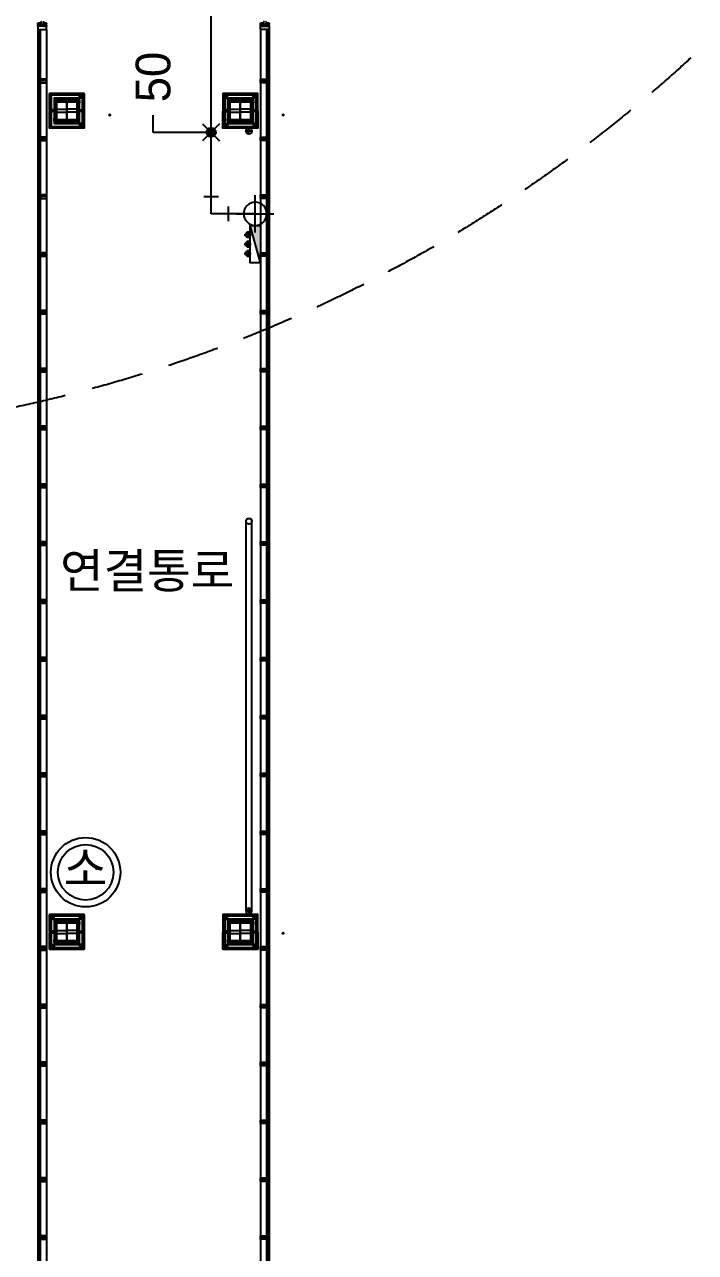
# Model space of a CAD drawing. Header units: millimetres. Extents: x 0 to 168200, y 0 to 118800.
# Drawn here: x 104794 to 116395, y 21233 to 42465 of the extents above; entities that cross this region are included whole.
import ezdxf
from ezdxf.enums import TextEntityAlignment as Align

# ---------------------------------------------------------------- set-up
doc = ezdxf.new("R2010")
doc.units = ezdxf.units.MM
doc.header["$LTSCALE"] = 200
for name, pattern in [('CEN-GAUN', [32.2, 30, -1, 0.2, -1]), ('CENTER', [50.8, 31.75, -6.35, 6.35, -6.35]), ('HID', [2.3, 1.5, -0.8])]:
    doc.linetypes.add(name, pattern=pattern)
for name, color, linetype in [('A-SCREW', 8, 'Continuous'), ('AX', 2, 'Continuous'), ('BACK', 8, 'Continuous'), ('CEN', 1, 'CEN-GAUN'), ('DIM', 7, 'Continuous'), ('H', 2, 'Continuous'), ('PIPE', 3, 'Continuous'), ('TEXT', 2, 'Continuous')]:
    doc.layers.add(name, color=color, linetype=linetype)
doc.styles.add('ghs', font='')
doc.styles.add('돋움', font='')
doc.styles.add('스타일1', font='')
doc.styles.get('ghs').set_extended_font_data('Dotum')
doc.styles.get('돋움').set_extended_font_data('Dotum')
doc.styles.get('스타일1').set_extended_font_data('Malgun Gothic')

# ---------------------------------------------------------------- blocks, each defined once
blk = doc.blocks.new('HH')
at = {"layer": 'H'}
blk.add_hatch(color=1, dxfattribs=at).paths.add_polyline_path([(-650, 0), (-650, -180), (0, -180)])
at = {"layer": 'H', "color": 1}
for p, q in [((0, -180), (-650, 0)), ((-549, 41), (-426, 41)), ((-487, 102), (-487, -21)), ((-386, 41), (-263, 41)), ((-325, 102), (-325, -21)), ((-224, 41), (-101, 41)), ((-162, 102), (-162, -21))]:
    blk.add_line(p, q, dxfattribs=at)
at = {"layer": 'H'}
blk.add_lwpolyline([(-650, 0), (-650, -180), (0, -180), (0, 0)], close=True, dxfattribs=at)
at = {"layer": 'H', "color": 1}
for centre in [(-487, 41), (-325, 41), (-162, 41)]:
    blk.add_circle(centre, 40.6, dxfattribs=at)
blk = doc.blocks.new('f-004')
at = {"layer": 'PIPE', "color": 1, "linetype": 'CENTER'}
for p, q in [((0, 1.61), (0, -1.61)), ((-1.61, 0), (1.61, 0))]:
    blk.add_line(p, q, dxfattribs=at)
at = {"layer": 'PIPE', "color": 2}
blk.add_circle((0, 0), 1, dxfattribs=at)
blk = doc.blocks.new('a-019')
at = {"layer": 'TEXT'}
h = blk.add_hatch(color=1, dxfattribs=at)
edge = h.paths.add_edge_path()
edge.add_arc((0, 0), 0.4, 0, 360)
at = {"layer": 'TEXT', "color": 1}
for p, q in [((-0.74, 0.74), (0.74, -0.74)), ((0.74, 0.74), (-0.74, -0.74))]:
    blk.add_line(p, q, dxfattribs=at)
blk.add_circle((0, 0), 0.4, dxfattribs=at)
blk = doc.blocks.new('A-4-16')
at = {"layer": 'A-SCREW'}
for p, q in [((-2, -1), (-2, 0)), ((0, 5), (0, -18)), ((1, 0), (1, -1)), ((0, 0), (-2, -1)), ((0, 0), (-2, -1)), ((-2, -1), (-2, -1)), ((-2, -1), (-2, -1)), ((0, -1), (-2, -1)), ((2, -1), (-2, -2)), ((2, -1), (-2, -2)), ((0, -1), (-2, -1)), ((1, -1), (-2, -2)), ((-2, -1), (-2, -2)), ((-2, -2), (-2, -2)), ((-2, -2), (-2, -2)), ((1, -2), (-2, -2)), ((1, -2), (-2, -3)), ((-2, -2), (-2, -3)), ((-2, -3), (-2, -4)), ((-2, -3), (-2, -3)), ((-2, -3), (-2, -3)), ((2, -3), (-2, -3)), ((2, -3), (-2, -3)), ((1, -3), (-2, -3)), ((-2, -4), (-2, -4)), ((2, -4), (-2, -5)), ((2, -4), (-2, -4)), ((1, -4), (-2, -4)), ((1, -4), (-2, -5)), ((-2, -5), (-2, -5)), ((-2, -5), (-2, -5)), ((2, -5), (-2, -6)), ((2, -5), (-2, -6)), ((-2, -6), (-2, -5)), ((-2, -6), (-2, -6)), ((2, -6), (-2, -7)), ((2, -6), (-2, -7)), ((-2, -7), (-2, -7)), ((-2, -7), (-2, -7)), ((2, -7), (-2, -8)), ((2, -8), (-2, -8)), ((-2, -8), (-2, -8)), ((-2, -8), (-2, -8)), ((-2, -9), (-2, -10)), ((-2, -9), (-2, -9)), ((2, -9), (-2, -9)), ((2, -9), (-2, -9)), ((2, -10), (-2, -11)), ((2, -10), (-2, -11)), ((-2, -11), (-2, -10)), ((-2, -11), (-2, -12)), ((-2, -11), (-2, -11)), ((-2, -12), (0, -15)), ((1, -5), (-2, -6)), ((1, -5), (-2, -5)), ((-2, -6), (-2, -7)), ((1, -6), (-2, -7)), ((-2, -7), (-2, -8)), ((1, -7), (-2, -7)), ((1, -7), (-2, -8)), ((1, -8), (-2, -8)), ((-2, -8), (-2, -9)), ((1, -9), (-2, -9)), ((1, -9), (-2, -10)), ((-2, -10), (-2, -10)), ((1, -10), (-2, -11)), ((1, -10), (-2, -10)), ((2, -11), (-1, -12)), ((2, -11), (-2, -12)), ((1, -11), (-2, -12)), ((-2, -12), (0, -12)), ((1, -11), (0, -12)), ((1, -12), (0, -15)), ((1, -11), (1, -12)), ((2, -1), (1, -1)), ((2, -1), (1, -2)), ((2, -3), (1, -2)), ((1, -2), (1, -2)), ((2, -3), (1, -3)), ((1, -3), (1, -4)), ((2, -4), (1, -4)), ((2, -4), (1, -4)), ((1, -4), (1, -5)), ((2, -5), (1, -5)), ((2, -5), (1, -5)), ((1, -5), (1, -6)), ((2, -6), (1, -6)), ((2, -6), (1, -7)), ((1, -7), (1, -7)), ((2, -7), (1, -7)), ((2, -8), (1, -8)), ((1, -8), (1, -9)), ((2, -9), (1, -9)), ((2, -9), (1, -9)), ((1, -9), (1, -10)), ((1, -10), (1, -11)), ((2, -10), (1, -10)), ((2, -10), (1, -10)), ((2, -11), (1, -11)), ((2, -11), (1, -11))]:
    blk.add_line(p, q, dxfattribs=at)
for points in [[(-3, 2, 0.336479), (-4, 1), (-4, 0), (4, 0), (4, 1)], [(3, 2, 0.138717), (-3, 2)]]:
    blk.add_lwpolyline(points, format="xyb", dxfattribs=at)
blk.add_lwpolyline([(-3, 2), (-2, 2), (-2, 2), (-2, 2), (-2, 2), (-1, 2), (-1, 2), (-1, 2), (-1, 2), (-1, 2), (-1, 2), (0, 2), (0, 2), (-1, 1), (-1, 1), (-1, 1), (0, 1), (0, 1), (0, 1), (0, 1), (0, 1), (0, 1), (0, 1), (0, 1), (0, 1), (1, 1), (1, 1), (1, 1), (0, 2), (0, 2), (1, 2), (1, 2), (1, 2), (1, 2), (1, 2), (1, 2), (2, 2), (2, 2), (2, 2), (2, 2), (3, 2)], dxfattribs=at)
for centre, radius, start, end in [((2, 1), 1.3, 0.0233, 74.4114), ((-2, -1), 0.0925, 139.8661, 209.9246), ((-2, -2), 0.0925, 139.8661, 209.9246), ((-2, -3), 0.0925, 139.8661, 209.9246), ((-2, -4), 0.0925, 139.8661, 209.9246), ((-2, -6), 0.0925, 139.8661, 209.9246), ((-2, -7), 0.0925, 139.8661, 209.9246), ((-2, -8), 0.0925, 139.8661, 209.9246), ((-2, -9), 0.0925, 139.8661, 209.9246), ((-2, -11), 0.0925, 139.8661, 209.9246), ((0, 0), 0.0602, 310.7271, 69.3149), ((0, -15), 0.46, 215.1627, 324.8373), ((2, -1), 0.0925, 319.8661, 29.9246), ((2, -3), 0.0925, 319.8661, 29.9246), ((2, -4), 0.0925, 319.8661, 29.9246), ((2, -5), 0.0925, 319.8661, 29.9246), ((2, -6), 0.0925, 319.8661, 29.9246), ((2, -8), 0.0925, 319.8661, 29.9246), ((2, -9), 0.0925, 319.8661, 29.9246), ((2, -10), 0.0925, 319.8661, 29.9246), ((2, -11), 0.0925, 319.8661, 29.9246)]:
    blk.add_arc(centre, radius, start, end, dxfattribs=at)
blk = doc.blocks.new('SCREW-B')
at = {"layer": 'DIM', "color": 8}
for p, q in [((5, 4), (-5, 4)), ((-3, 1), (-5, 3)), ((0, 3), (-5, 3)), ((-2, -41), (-2, 0)), ((-2, 0), (2, 0)), ((0, -47), (0, 5)), ((0, 1), (0, 4)), ((0, 1), (0, 4)), ((5, 3), (0, 3)), ((0, 1), (0, 1)), ((3, 1), (5, 3)), ((-3, -4), (3, -2)), ((-3, -4), (-2, -4)), ((-3, -7), (3, -5)), ((-3, -7), (-2, -7)), ((-3, -10), (3, -8)), ((-3, -10), (-2, -10)), ((-3, -13), (3, -11)), ((-3, -13), (-2, -13)), ((-3, -16), (3, -14)), ((-3, -16), (-2, -16)), ((-3, -19), (3, -17)), ((-3, -19), (-2, -19)), ((-3, -22), (3, -20)), ((-3, -22), (-2, -22)), ((-3, -25), (3, -23)), ((-3, -25), (-2, -25)), ((-3, -28), (3, -26)), ((-3, -28), (-2, -28)), ((-3, -31), (3, -29)), ((-3, -31), (-2, -31)), ((-3, -34), (3, -32)), ((-3, -34), (-2, -34)), ((-3, -37), (3, -35)), ((-3, -37), (-2, -37)), ((-3, -40), (3, -38)), ((-3, -40), (-2, -40)), ((0, -46), (-2, -41)), ((0, -46), (0, -41)), ((0, -46), (2, -41)), ((2, -41), (1, -41)), ((2, -41), (2, 0)), ((3, -2), (2, -2)), ((3, -5), (2, -5)), ((3, -8), (2, -8)), ((3, -11), (2, -11)), ((3, -14), (2, -14)), ((3, -17), (2, -17)), ((3, -20), (2, -20)), ((3, -23), (2, -23)), ((3, -26), (2, -26)), ((3, -29), (2, -29)), ((3, -32), (2, -32)), ((3, -35), (2, -35)), ((3, -38), (2, -38))]:
    blk.add_line(p, q, dxfattribs=at)
for centre, radius, start, end in [((-5, 3), 0.373, 90, 270), ((-3, 0), 1, 0, 52.1992), ((3, 0), 1, 127.8008, 180), ((5, 3), 0.373, 270, 90), ((-5, -46), 5.25, 353.3209, 56.7319), ((0, -41), 0.402, 61.2297, 177.5689)]:
    blk.add_arc(centre, radius, start, end, dxfattribs=at)
blk = doc.blocks.new('A$C62aa0c7a')
at = {"layer": 'BACK'}
for points in [[(36, 145, 1.410664), (35, 144, -0.331679), (35, 144), (29, 126, -0.724863), (21, 126), (15, 144, -0.331679), (15, 144, 1.410664), (14, 145, -0.331679), (14, 145), (10, 145, 0.414214), (10, 145), (10, 143), (10, 143, -0.660282), (10, 142), (8, 139, -0.427111), (6, 139), (4, 142, -0.660282), (4, 143), (5, 143), (5, 145, 0.414214), (4, 145), (1, 145, -0.414214), (0, 145), (0, 148, -0.414214), (1, 148), (19, 148, -0.414214), (19, 148), (19, 145, -0.414214), (19, 145), (18, 145), (24, 127, 0.724863), (26, 127), (32, 145), (32, 145, -0.414214), (31, 145), (31, 148, -0.414214), (32, 148), (50, 148, -0.414214), (50, 148), (50, 145, -0.414214), (50, 145), (46, 145, 0.414214), (45, 145), (45, 143), (46, 143, -0.660282), (46, 142), (44, 139, -0.427111), (42, 139), (40, 142, -0.660282), (40, 143), (40, 143), (40, 145, 0.414214), (40, 145), (36, 145, -0.331679)], [(6, 136), (3, 139, 0.668179), (2, 139), (2, 128, 0.198912), (2, 127), (8, 121), (8, 121), (9, 121), (13, 117, -0.414214), (13, 115), (4, 106), (5, 106, -0.244698), (5, 105), (5, 104, -0.153915), (5, 104), (4, 104, -0.414214), (4, 104), (3, 104, 0.414214), (3, 104), (2, 104, 0.198912), (2, 103), (2, 97, 0.414214), (2, 96), (8, 96, 0.198912), (9, 97), (10, 97, 0.414214), (10, 98), (9, 99, -0.414214), (9, 99), (9, 99, -0.153915), (9, 100), (10, 100, -0.244698), (11, 100), (12, 99, -0.414214), (12, 97), (9, 95, -0.198912), (9, 95), (1, 95, -0.414214), (0, 96), (0, 104, -0.198912), (0, 104), (11, 115, 0.414214), (11, 116), (3, 124, 0.668179), (2, 124), (2, 119), (0, 119), (0, 127), (1, 127), (1, 143), (0, 143), (0, 145), (3, 145, -0.244698), (4, 145), (5, 143, -0.153915), (5, 143), (5, 143, -0.414214), (5, 143), (3, 143, 0.414214), (3, 142), (3, 142, 0.198912), (3, 141), (7, 137, 0.414214), (8, 137), (11, 141, 0.198912), (12, 142), (12, 142, 0.414214), (11, 143), (10, 143, -0.414214), (10, 143), (10, 143, -0.153915), (10, 143), (11, 145, -0.244698), (11, 145), (13, 145, -0.414214), (14, 144), (14, 142, -0.198912), (13, 141), (9, 136, -0.414214)], [(6, 136), (3, 139, 0.668179), (2, 139), (2, 128, 0.198912), (2, 127), (8, 121), (8, 121), (9, 121), (13, 117, -0.414214), (13, 115), (4, 106), (5, 106, -0.244698), (5, 105), (5, 104, -0.153915), (5, 104), (4, 104, -0.414214), (4, 104), (3, 104, 0.414214), (3, 104), (2, 104, 0.198912), (2, 103), (2, 97, 0.414214), (2, 96), (8, 96, 0.198912), (9, 97), (10, 97, 0.414214), (10, 98), (9, 99, -0.414214), (9, 99), (9, 99, -0.153915), (9, 100), (10, 100, -0.244698), (11, 100), (12, 99, -0.414214), (12, 97), (9, 95, -0.198912), (9, 95), (1, 95, -0.414214), (0, 96), (0, 104, -0.198912), (0, 104), (11, 115, 0.414214), (11, 116), (3, 124, 0.668179), (2, 124), (2, 119), (0, 119), (0, 127), (1, 127), (1, 143), (0, 143), (0, 145), (3, 145, -0.244698), (4, 145), (5, 143, -0.153915), (5, 143), (5, 143, -0.414214), (5, 143), (3, 143, 0.414214), (3, 142), (3, 142, 0.198912), (3, 141), (7, 137, 0.414214), (8, 137), (11, 141, 0.198912), (12, 142), (12, 142, 0.414214), (11, 143), (10, 143, -0.414214), (10, 143), (10, 143, -0.153915), (10, 143), (11, 145, -0.244698), (11, 145), (13, 145, -0.414214), (14, 144), (14, 142, -0.198912), (13, 141), (9, 136, -0.414214)], [(6, 10), (3, 8, -0.668179), (2, 8), (2, 19, -0.198912), (2, 19), (8, 25), (8, 26), (9, 26), (13, 30, 0.414214), (13, 32), (4, 40), (5, 41, 0.244698), (5, 41), (5, 43, 0.153915), (5, 43), (4, 43, 0.414214), (4, 43), (3, 42, -0.414214), (3, 42), (2, 43, -0.198912), (2, 44), (2, 50, -0.414214), (2, 50), (8, 50, -0.198912), (9, 50), (10, 49, -0.414214), (10, 49), (9, 48, 0.414214), (9, 47), (9, 47, 0.153915), (9, 47), (10, 47, 0.244698), (11, 47), (12, 48, 0.414214), (12, 49), (9, 52, 0.198912), (9, 52), (1, 52, 0.414214), (0, 51), (0, 43, 0.198912), (0, 42), (11, 31, -0.414214), (11, 30), (3, 22, -0.668179), (2, 23), (2, 27), (0, 27), (0, 19), (1, 19), (1, 4), (0, 4), (0, 2), (3, 2, 0.244698), (4, 2), (5, 3, 0.153915), (5, 3), (5, 4, 0.414214), (5, 4), (3, 4, -0.414214), (3, 4), (3, 5, -0.198912), (3, 5), (7, 9, -0.414214), (8, 9), (11, 5, -0.198912), (12, 5), (12, 4, -0.414214), (11, 4), (10, 4, 0.414214), (10, 4), (10, 3, 0.153915), (10, 3), (11, 2, 0.244698), (11, 2), (13, 2, 0.414214), (14, 3), (14, 5, 0.198912), (13, 6), (9, 10, 0.414214)], [(6, 10), (3, 8, -0.668179), (2, 8), (2, 19, -0.198912), (2, 19), (8, 25), (8, 26), (9, 26), (13, 30, 0.414214), (13, 32), (4, 40), (5, 41, 0.244698), (5, 41), (5, 43, 0.153915), (5, 43), (4, 43, 0.414214), (4, 43), (3, 42, -0.414214), (3, 42), (2, 43, -0.198912), (2, 44), (2, 50, -0.414214), (2, 50), (8, 50, -0.198912), (9, 50), (10, 49, -0.414214), (10, 49), (9, 48, 0.414214), (9, 47), (9, 47, 0.153915), (9, 47), (10, 47, 0.244698), (11, 47), (12, 48, 0.414214), (12, 49), (9, 52, 0.198912), (9, 52), (1, 52, 0.414214), (0, 51), (0, 43, 0.198912), (0, 42), (11, 31, -0.414214), (11, 30), (3, 22, -0.668179), (2, 23), (2, 27), (0, 27), (0, 19), (1, 19), (1, 4), (0, 4), (0, 2), (3, 2, 0.244698), (4, 2), (5, 3, 0.153915), (5, 3), (5, 4, 0.414214), (5, 4), (3, 4, -0.414214), (3, 4), (3, 5, -0.198912), (3, 5), (7, 9, -0.414214), (8, 9), (11, 5, -0.198912), (12, 5), (12, 4, -0.414214), (11, 4), (10, 4, 0.414214), (10, 4), (10, 3, 0.153915), (10, 3), (11, 2, 0.244698), (11, 2), (13, 2, 0.414214), (14, 3), (14, 5, 0.198912), (13, 6), (9, 10, 0.414214)], [(36, 2, -1.410664), (35, 2, 0.331679), (35, 2), (29, 20, 0.724863), (21, 20), (15, 2, 0.331679), (15, 2, -1.410664), (14, 2, 0.331679), (14, 2), (10, 2, -0.414214), (10, 2), (10, 4), (10, 4, 0.660282), (10, 5), (8, 8, 0.427111), (6, 8), (4, 5, 0.660282), (4, 4), (5, 4), (5, 2, -0.414214), (4, 2), (1, 2, 0.414214), (0, 1), (0, -1, 0.414214), (1, -2), (19, -2, 0.414214), (19, -1), (19, 1, 0.414214), (19, 2), (18, 2), (24, 19, -0.724863), (26, 19), (32, 2), (32, 2, 0.414214), (31, 1), (31, -1, 0.414214), (32, -2), (50, -2, 0.414214), (50, -1), (50, 1, 0.414214), (50, 2), (46, 2, -0.414214), (45, 2), (45, 4), (46, 4, 0.660282), (46, 5), (44, 8, 0.427111), (42, 8), (40, 5, 0.660282), (40, 4), (40, 4), (40, 2, -0.414214), (40, 2), (36, 2, 0.331679)], [(10, 101), (8, 99), (9, 99, -0.621034), (9, 98), (4, 98, -0.494593), (3, 99), (3, 104, -0.621034), (4, 104), (4, 104), (6, 105, 0.414214), (6, 105), (5, 106, -0.414214), (5, 107), (5, 107, -0.414214), (5, 107), (14, 98, -0.414214), (14, 95), (12, 93, 0.424261), (12, 83, 0.394342), (38, 83, 0.424202), (38, 93), (36, 95, -0.414214), (36, 98), (45, 107, -0.414214), (45, 107), (46, 107, -0.414214), (46, 106), (45, 105, 0.414214), (45, 105), (46, 104), (46, 104, -0.621034), (47, 104), (47, 99, -0.494593), (46, 98), (41, 98, -0.621034), (41, 99), (42, 99), (40, 101, 0.414214), (40, 101), (37, 97, 0.414214), (37, 96), (39, 94, -0.422727), (38, 82, -0.394343), (12, 82, -0.424261), (12, 94), (14, 96, 0.414214), (14, 97), (10, 101, 0.414214)], [(8, 141), (8, 140, -0.592225), (7, 140), (6, 141), (6, 145, -0.414214), (7, 145), (8, 145, -0.414214), (8, 145)], [(8, 5), (8, 6, 0.592225), (7, 6), (6, 5), (6, 2, 0.414214), (7, 2), (8, 2, 0.414214), (8, 2)], [(44, 136), (47, 139, -0.668179), (48, 139), (48, 128, -0.198912), (48, 127), (42, 121), (42, 121), (41, 121), (37, 117, 0.414214), (37, 115), (46, 106), (45, 106, 0.244698), (45, 105), (45, 104, 0.153915), (45, 104), (46, 104, 0.414214), (46, 104), (47, 104, -0.414214), (47, 104), (48, 104, -0.198912), (49, 103), (49, 97, -0.414214), (48, 96), (42, 96, -0.198912), (41, 97), (40, 97, -0.414214), (40, 98), (41, 99, 0.414214), (41, 99), (41, 99, 0.153915), (41, 100), (40, 100, 0.244698), (39, 100), (38, 99, 0.414214), (38, 97), (41, 95, 0.198912), (41, 95), (49, 95, 0.414214), (50, 96), (50, 104, 0.198912), (50, 104), (39, 115, -0.414214), (39, 116), (47, 124, -0.668179), (49, 124), (49, 119), (50, 119), (50, 127), (49, 127), (49, 143), (50, 143), (50, 145), (47, 145, 0.244698), (46, 145), (45, 143, 0.153915), (45, 143), (45, 143, 0.414214), (46, 143), (47, 143, -0.414214), (47, 142), (47, 142, -0.198912), (47, 141), (43, 137, -0.414214), (42, 137), (39, 141, -0.198912), (38, 142), (38, 142, -0.414214), (39, 143), (40, 143, 0.414214), (40, 143), (40, 143, 0.153915), (40, 143), (39, 145, 0.244698), (39, 145), (37, 145, 0.414214), (36, 144), (36, 142, 0.198912), (37, 141), (41, 136, 0.414214)], [(44, 136), (47, 139, -0.668179), (48, 139), (48, 128, -0.198912), (48, 127), (42, 121), (42, 121), (41, 121), (37, 117, 0.414214), (37, 115), (46, 106), (45, 106, 0.244698), (45, 105), (45, 104, 0.153915), (45, 104), (46, 104, 0.414214), (46, 104), (47, 104, -0.414214), (47, 104), (48, 104, -0.198912), (49, 103), (49, 97, -0.414214), (48, 96), (42, 96, -0.198912), (41, 97), (40, 97, -0.414214), (40, 98), (41, 99, 0.414214), (41, 99), (41, 99, 0.153915), (41, 100), (40, 100, 0.244698), (39, 100), (38, 99, 0.414214), (38, 97), (41, 95, 0.198912), (41, 95), (49, 95, 0.414214), (50, 96), (50, 104, 0.198912), (50, 104), (39, 115, -0.414214), (39, 116), (47, 124, -0.668179), (49, 124), (49, 119), (50, 119), (50, 127), (49, 127), (49, 143), (50, 143), (50, 145), (47, 145, 0.244698), (46, 145), (45, 143, 0.153915), (45, 143), (45, 143, 0.414214), (46, 143), (47, 143, -0.414214), (47, 142), (47, 142, -0.198912), (47, 141), (43, 137, -0.414214), (42, 137), (39, 141, -0.198912), (38, 142), (38, 142, -0.414214), (39, 143), (40, 143, 0.414214), (40, 143), (40, 143, 0.153915), (40, 143), (39, 145, 0.244698), (39, 145), (37, 145, 0.414214), (36, 144), (36, 142, 0.198912), (37, 141), (41, 136, 0.414214)], [(44, 10), (47, 8, 0.668179), (48, 8), (48, 19, 0.198912), (48, 19), (42, 25), (42, 26), (41, 26), (37, 30, -0.414214), (37, 32), (46, 40), (45, 41, -0.244698), (45, 41), (45, 43, -0.153915), (45, 43), (46, 43, -0.414214), (46, 43), (47, 42, 0.414214), (47, 42), (48, 43, 0.198912), (49, 44), (49, 50, 0.414214), (48, 50), (42, 50, 0.198912), (41, 50), (40, 49, 0.414214), (40, 49), (41, 48, -0.414214), (41, 47), (41, 47, -0.153915), (41, 47), (40, 47, -0.244698), (39, 47), (38, 48, -0.414214), (38, 49), (41, 52, -0.198912), (41, 52), (49, 52, -0.414214), (50, 51), (50, 43, -0.198912), (50, 42), (39, 31, 0.414214), (39, 30), (47, 22, 0.668179), (49, 23), (49, 27), (50, 27), (50, 19), (49, 19), (49, 4), (50, 4), (50, 2), (47, 2, -0.244698), (46, 2), (45, 3, -0.153915), (45, 3), (45, 4, -0.414214), (46, 4), (47, 4, 0.414214), (47, 4), (47, 5, 0.198912), (47, 5), (43, 9, 0.414214), (42, 9), (39, 5, 0.198912), (38, 5), (38, 4, 0.414214), (39, 4), (40, 4, -0.414214), (40, 4), (40, 3, -0.153915), (40, 3), (39, 2, -0.244698), (39, 2), (37, 2, -0.414214), (36, 3), (36, 5, -0.198912), (37, 6), (41, 10, -0.414214)], [(44, 10), (47, 8, 0.668179), (48, 8), (48, 19, 0.198912), (48, 19), (42, 25), (42, 26), (41, 26), (37, 30, -0.414214), (37, 32), (46, 40), (45, 41, -0.244698), (45, 41), (45, 43, -0.153915), (45, 43), (46, 43, -0.414214), (46, 43), (47, 42, 0.414214), (47, 42), (48, 43, 0.198912), (49, 44), (49, 50, 0.414214), (48, 50), (42, 50, 0.198912), (41, 50), (40, 49, 0.414214), (40, 49), (41, 48, -0.414214), (41, 47), (41, 47, -0.153915), (41, 47), (40, 47, -0.244698), (39, 47), (38, 48, -0.414214), (38, 49), (41, 52, -0.198912), (41, 52), (49, 52, -0.414214), (50, 51), (50, 43, -0.198912), (50, 42), (39, 31, 0.414214), (39, 30), (47, 22, 0.668179), (49, 23), (49, 27), (50, 27), (50, 19), (49, 19), (49, 4), (50, 4), (50, 2), (47, 2, -0.244698), (46, 2), (45, 3, -0.153915), (45, 3), (45, 4, -0.414214), (46, 4), (47, 4, 0.414214), (47, 4), (47, 5, 0.198912), (47, 5), (43, 9, 0.414214), (42, 9), (39, 5, 0.198912), (38, 5), (38, 4, 0.414214), (39, 4), (40, 4, -0.414214), (40, 4), (40, 3, -0.153915), (40, 3), (39, 2, -0.244698), (39, 2), (37, 2, -0.414214), (36, 3), (36, 5, -0.198912), (37, 6), (41, 10, -0.414214)], [(44, 145, 0.414214), (44, 145), (42, 145, 0.414214), (42, 145), (42, 141), (42, 140, 0.592225), (43, 140), (44, 141)], [(44, 2, -0.414214), (44, 2), (42, 2, -0.414214), (42, 2), (42, 5), (42, 6, -0.592225), (43, 6), (44, 5)]]:
    blk.add_lwpolyline(points, format="xyb", close=True, dxfattribs=at)
for points in [[(9, 102, -0.414214), (9, 101), (7, 100), (5, 99, -0.608275), (4, 101), (5, 102), (6, 104, -0.414214), (7, 104), (9, 102)], [(41, 102, 0.414214), (41, 101), (43, 100), (45, 99, 0.608275), (46, 101), (45, 102), (44, 104, 0.414214), (43, 104), (41, 102)]]:
    blk.add_lwpolyline(points, format="xyb", dxfattribs=at)
at = {"layer": 'BACK', "xscale": -0.9999999999999998, "rotation": 45.00000006573587}
blk.add_blockref('SCREW-B', (41, 121), dxfattribs=at)
at = {"layer": 'BACK', "rotation": 134.999999934264}
blk.add_blockref('SCREW-B', (44, 26), dxfattribs=at)
blk = doc.blocks.new('BR-WDW')
at = {"layer": 'BACK'}
for p, q in [((-150, 28030), (0, 28030)), ((-150, 27970), (-150, 28030)), ((0, 28030), (0, 27970)), ((0, 27970), (-150, 27970)), ((-150, 27080), (0, 27080)), ((-44, 27080), (-20, 27080)), ((-20, 27110), (-20, 27050)), ((0, 27110), (-20, 27110)), ((-20, 27050), (0, 27050)), ((0, 27110), (0, 27050)), ((-150, 26080), (0, 26080)), ((-44, 26080), (-20, 26080)), ((-20, 26110), (-20, 26050)), ((0, 26110), (-20, 26110)), ((-20, 26050), (0, 26050)), ((0, 26110), (0, 26050)), ((-150, 25080), (0, 25080)), ((-44, 25080), (-20, 25080)), ((-20, 25110), (-20, 25050)), ((0, 25110), (-20, 25110)), ((0, 25110), (0, 25050)), ((-20, 25050), (0, 25050)), ((-150, 24080), (0, 24080)), ((-44, 24080), (-20, 24080)), ((-20, 24110), (-20, 24050)), ((0, 24110), (-20, 24110)), ((-20, 24050), (0, 24050)), ((0, 24110), (0, 24050)), ((-150, 23080), (0, 23080)), ((-44, 23080), (-20, 23080)), ((-20, 23110), (-20, 23050)), ((0, 23110), (-20, 23110)), ((-20, 23050), (0, 23050)), ((0, 23110), (0, 23050)), ((-20, 22110), (-20, 22050)), ((0, 22110), (-20, 22110)), ((0, 22110), (0, 22050)), ((-150, 22080), (0, 22080)), ((-44, 22080), (-20, 22080)), ((-20, 22050), (0, 22050)), ((-150, 21080), (0, 21080)), ((-44, 21080), (-20, 21080)), ((-20, 21110), (-20, 21050)), ((0, 21110), (-20, 21110)), ((-20, 21050), (0, 21050)), ((0, 21110), (0, 21050)), ((-150, 20080), (0, 20080)), ((-44, 20080), (-20, 20080)), ((-20, 20110), (-20, 20050)), ((0, 20110), (-20, 20110)), ((-20, 20050), (0, 20050)), ((0, 20110), (0, 20050)), ((-20, 19110), (-20, 19050)), ((0, 19110), (-20, 19110)), ((0, 19110), (0, 19050)), ((-150, 19080), (0, 19080)), ((-44, 19080), (-20, 19080)), ((-20, 19050), (0, 19050)), ((-150, 18080), (0, 18080)), ((-44, 18080), (-20, 18080)), ((-20, 18110), (-20, 18050)), ((0, 18110), (-20, 18110)), ((-20, 18050), (0, 18050)), ((0, 18110), (0, 18050)), ((-150, 17080), (0, 17080)), ((-44, 17080), (-20, 17080)), ((-20, 17110), (-20, 17050)), ((0, 17110), (-20, 17110)), ((-20, 17050), (0, 17050)), ((0, 17110), (0, 17050)), ((-150, 16080), (0, 16080)), ((-44, 16080), (-20, 16080)), ((-20, 16110), (-20, 16050)), ((0, 16110), (-20, 16110)), ((-20, 16050), (0, 16050)), ((0, 16110), (0, 16050)), ((-150, 15080), (0, 15080)), ((-44, 15080), (-20, 15080)), ((-20, 15110), (-20, 15050)), ((0, 15110), (-20, 15110)), ((0, 15110), (0, 15050)), ((-20, 15050), (0, 15050)), ((-150, 14080), (0, 14080)), ((-44, 14080), (-20, 14080)), ((-20, 14110), (-20, 14050)), ((0, 14110), (-20, 14110)), ((-20, 14050), (0, 14050)), ((0, 14110), (0, 14050)), ((-150, 13080), (0, 13080)), ((-44, 13080), (-20, 13080)), ((-20, 13110), (-20, 13050)), ((0, 13110), (-20, 13110)), ((-20, 13050), (0, 13050)), ((0, 13110), (0, 13050)), ((-20, 12110), (-20, 12050)), ((0, 12110), (-20, 12110)), ((0, 12110), (0, 12050)), ((-150, 12080), (0, 12080)), ((-44, 12080), (-20, 12080)), ((-20, 12050), (0, 12050)), ((-150, 11080), (0, 11080)), ((-44, 11080), (-20, 11080)), ((-20, 11110), (-20, 11050)), ((0, 11110), (-20, 11110)), ((-20, 11050), (0, 11050)), ((0, 11110), (0, 11050)), ((-150, 10080), (0, 10080)), ((-44, 10080), (-20, 10080)), ((-20, 10110), (-20, 10050)), ((0, 10110), (-20, 10110)), ((-20, 10050), (0, 10050)), ((0, 10110), (0, 10050)), ((-150, 9080), (0, 9080)), ((-44, 9080), (-20, 9080)), ((-20, 9110), (-20, 9050)), ((0, 9110), (-20, 9110)), ((-20, 9050), (0, 9050)), ((0, 9110), (0, 9050)), ((-150, 8080), (0, 8080)), ((-44, 8080), (-20, 8080)), ((-20, 8110), (-20, 8050)), ((0, 8110), (-20, 8110)), ((0, 8110), (0, 8050)), ((-20, 8050), (0, 8050)), ((-150, 7080), (0, 7080)), ((-44, 7080), (-20, 7080)), ((-20, 7110), (-20, 7050)), ((0, 7110), (-20, 7110)), ((-20, 7050), (0, 7050)), ((0, 7110), (0, 7050))]:
    blk.add_line(p, q, dxfattribs=at)
at = {"layer": 'BACK', "linetype": 'Continuous'}
for p, q in [((-150, 27970), (-150, 135)), ((0, 27970), (0, 195))]:
    blk.add_line(p, q, dxfattribs=at)
at = {"layer": 'BACK', "linetype": 'Continuous', "ltscale": 2}
for p, q in [((-44, 195), (-44, 27970)), ((-20, 195), (-20, 27970))]:
    blk.add_line(p, q, dxfattribs=at)
at = {"layer": 'BACK'}
for points in [[(-150, 27050), (-150, 27110), (-44, 27110), (-44, 27050)], [(-150, 26050), (-150, 26110), (-44, 26110), (-44, 26050)], [(-150, 25050), (-150, 25110), (-44, 25110), (-44, 25050)], [(-150, 24050), (-150, 24110), (-44, 24110), (-44, 24050)], [(-150, 23050), (-150, 23110), (-44, 23110), (-44, 23050)], [(-150, 22050), (-150, 22110), (-44, 22110), (-44, 22050)], [(-150, 21050), (-150, 21110), (-44, 21110), (-44, 21050)], [(-150, 20050), (-150, 20110), (-44, 20110), (-44, 20050)], [(-150, 19050), (-150, 19110), (-44, 19110), (-44, 19050)], [(-150, 18050), (-150, 18110), (-44, 18110), (-44, 18050)], [(-150, 17050), (-150, 17110), (-44, 17110), (-44, 17050)], [(-150, 16050), (-150, 16110), (-44, 16110), (-44, 16050)], [(-150, 15050), (-150, 15110), (-44, 15110), (-44, 15050)], [(-150, 14050), (-150, 14110), (-44, 14110), (-44, 14050)], [(-150, 13050), (-150, 13110), (-44, 13110), (-44, 13050)], [(-150, 12050), (-150, 12110), (-44, 12110), (-44, 12050)], [(-150, 11050), (-150, 11110), (-44, 11110), (-44, 11050)], [(-150, 10050), (-150, 10110), (-44, 10110), (-44, 10050)], [(-150, 9050), (-150, 9110), (-44, 9110), (-44, 9050)], [(-150, 8050), (-150, 8110), (-44, 8110), (-44, 8050)], [(-150, 7050), (-150, 7110), (-44, 7110), (-44, 7050)]]:
    blk.add_lwpolyline(points, close=True, dxfattribs=at)
blk = doc.blocks.new('x-stu-2Fcol')
at = {"layer": 'BACK'}
for points in [[(63800, -44750), (64200, -44750), (64200, -45150), (63800, -45150)], [(63825, -44775), (64175, -44775), (64175, -45125), (63825, -45125)], [(66800, -44750), (67200, -44750), (67200, -45150), (66800, -45150)], [(66825, -44775), (67175, -44775), (67175, -45125), (66825, -45125)], [(63800, -58950), (64200, -58950), (64200, -59350), (63800, -59350)], [(63825, -58975), (64175, -58975), (64175, -59325), (63825, -59325)], [(66800, -58950), (67200, -58950), (67200, -59350), (66800, -59350)], [(66825, -58975), (67175, -58975), (67175, -59325), (66825, -59325)]]:
    blk.add_lwpolyline(points, close=True, dxfattribs=at)
for points in [[(63825, -45125), (64175, -45125), (64175, -45106), (64025, -45106, -0.414214), (64006, -45087), (64006, -44813, -0.414214), (64025, -44794), (64175, -44794), (64175, -44775), (63825, -44775), (63825, -44794), (63975, -44794, -0.414214), (63994, -44813), (63994, -45087, -0.414214), (63975, -45106), (63825, -45106)], [(66825, -45125), (67175, -45125), (67175, -45106), (67025, -45106, -0.414214), (67006, -45087), (67006, -44813, -0.414214), (67025, -44794), (67175, -44794), (67175, -44775), (66825, -44775), (66825, -44794), (66975, -44794, -0.414214), (66994, -44813), (66994, -45087, -0.414214), (66975, -45106), (66825, -45106)], [(63825, -59325), (64175, -59325), (64175, -59306), (64025, -59306, -0.414214), (64006, -59287), (64006, -59013, -0.414214), (64025, -58994), (64175, -58994), (64175, -58975), (63825, -58975), (63825, -58994), (63975, -58994, -0.414214), (63994, -59013), (63994, -59287, -0.414214), (63975, -59306), (63825, -59306)], [(66825, -59325), (67175, -59325), (67175, -59306), (67025, -59306, -0.414214), (67006, -59287), (67006, -59013, -0.414214), (67025, -58994), (67175, -58994), (67175, -58975), (66825, -58975), (66825, -58994), (66975, -58994, -0.414214), (66994, -59013), (66994, -59287, -0.414214), (66975, -59306), (66825, -59306)]]:
    blk.add_lwpolyline(points, format="xyb", close=True, dxfattribs=at)
blk = doc.blocks.new('%%P150RD')
at = {"layer": 'BACK'}
for p, q in [((-87.5, 0), (87.5, 0)), ((0, 87.5), (0, -87.5))]:
    blk.add_line(p, q, dxfattribs=at)
blk.add_circle((0, 0), 75, dxfattribs=at)

msp = doc.modelspace()

# ---------------------------------------------------------------- linework, layer by layer
at = {"layer": 'AX'}
for p, q in [((107019.4, 40600.4), (107019.4, 40900.4)), ((108019.4, 40600.4), (107019.4, 40600.4)), ((107893.4, 39492.9), (108145.4, 39492.9)), ((108319.4, 39066.9), (108319.4, 39318.9))]:
    msp.add_line(p, q, dxfattribs=at)
at = {"layer": 'BACK'}
for p, q in [((105792.7, 41242.7), (105747.3, 41197.3)), ((105747.3, 41242.7), (105792.7, 41197.3)), ((108257.3, 41242.7), (108302.7, 41197.3)), ((108302.7, 41242.7), (108257.3, 41197.3)), ((108792.7, 41242.7), (108747.3, 41197.3)), ((108747.3, 41242.7), (108792.7, 41197.3)), ((105225, 40982.5), (105245.5, 40982.5)), ((105257.3, 40987.7), (105282.7, 40962.3)), ((105282.7, 40987.7), (105257.3, 40962.3)), ((105305, 41000), (105518.5, 41000)), ((105745, 41000), (105531.5, 41000)), ((105792.7, 40987.7), (105767.3, 40962.3)), ((105767.3, 40987.7), (105792.7, 40962.3)), ((105825, 40982.5), (105804.5, 40982.5)), ((108225, 40982.5), (108245.5, 40982.5)), ((108257.3, 40987.7), (108282.7, 40962.3)), ((108282.7, 40987.7), (108257.3, 40962.3)), ((108305, 41000), (108518.5, 41000)), ((108745, 41000), (108531.5, 41000)), ((108792.7, 40987.7), (108767.3, 40962.3)), ((108767.3, 40987.7), (108792.7, 40962.3)), ((108825, 40982.5), (108804.5, 40982.5)), ((105225, 40967.5), (105245.5, 40967.5)), ((105250, 40967.5), (105250, 40964.5)), ((105305, 40950), (105518.5, 40950)), ((105745, 40950), (105531.5, 40950)), ((105800, 40967.5), (105800, 40964.5)), ((105825, 40967.5), (105804.5, 40967.5)), ((108225, 40967.5), (108245.5, 40967.5)), ((108250, 40967.5), (108250, 40964.5)), ((108305, 40950), (108518.5, 40950)), ((108745, 40950), (108531.5, 40950)), ((108800, 40967.5), (108800, 40964.5)), ((108825, 40967.5), (108804.5, 40967.5)), ((105792.7, 40707.3), (105747.3, 40752.7)), ((105747.3, 40707.3), (105792.7, 40752.7)), ((108257.3, 40707.3), (108302.7, 40752.7)), ((108302.7, 40707.3), (108257.3, 40752.7)), ((108792.7, 40707.3), (108747.3, 40752.7)), ((108747.3, 40707.3), (108792.7, 40752.7)), ((108625, 27135), (108625, 33875)), ((108725, 27135), (108725, 33875)), ((105257.3, 27042.7), (105302.7, 26997.3)), ((105302.7, 27042.7), (105257.3, 26997.3)), ((105792.7, 27042.7), (105747.3, 26997.3)), ((105747.3, 27042.7), (105792.7, 26997.3)), ((108257.3, 27042.7), (108302.7, 26997.3)), ((108302.7, 27042.7), (108257.3, 26997.3)), ((108792.7, 27042.7), (108747.3, 26997.3)), ((108747.3, 27042.7), (108792.7, 26997.3)), ((105225, 26782.5), (105245.5, 26782.5)), ((105225, 26767.5), (105245.5, 26767.5)), ((105250, 26767.5), (105250, 26764.5)), ((105257.3, 26787.7), (105282.7, 26762.3)), ((105282.7, 26787.7), (105257.3, 26762.3)), ((105305, 26800), (105518.5, 26800)), ((105745, 26800), (105531.5, 26800)), ((105792.7, 26787.7), (105767.3, 26762.3)), ((105767.3, 26787.7), (105792.7, 26762.3)), ((105800, 26767.5), (105800, 26764.5)), ((105825, 26782.5), (105804.5, 26782.5)), ((105825, 26767.5), (105804.5, 26767.5)), ((108225, 26782.5), (108245.5, 26782.5)), ((108225, 26767.5), (108245.5, 26767.5)), ((108250, 26767.5), (108250, 26764.5)), ((108257.3, 26787.7), (108282.7, 26762.3)), ((108282.7, 26787.7), (108257.3, 26762.3)), ((108305, 26800), (108518.5, 26800)), ((108745, 26800), (108531.5, 26800)), ((108792.7, 26787.7), (108767.3, 26762.3)), ((108767.3, 26787.7), (108792.7, 26762.3)), ((108800, 26767.5), (108800, 26764.5)), ((108825, 26782.5), (108804.5, 26782.5)), ((108825, 26767.5), (108804.5, 26767.5)), ((105257.3, 26507.3), (105302.7, 26552.7)), ((105302.7, 26507.3), (105257.3, 26552.7)), ((105305, 26750), (105518.5, 26750)), ((105745, 26750), (105531.5, 26750)), ((105792.7, 26507.3), (105747.3, 26552.7)), ((105747.3, 26507.3), (105792.7, 26552.7)), ((108257.3, 26507.3), (108302.7, 26552.7)), ((108302.7, 26507.3), (108257.3, 26552.7)), ((108305, 26750), (108518.5, 26750)), ((108745, 26750), (108531.5, 26750)), ((108792.7, 26507.3), (108747.3, 26552.7)), ((108747.3, 26507.3), (108792.7, 26552.7))]:
    msp.add_line(p, q, dxfattribs=at)
for points in [[(105825, 40982.5), (105825, 41275), (105225, 41275), (105225, 40982.5), (105250, 40982.5), (105250, 40982.5), (105250, 40982.5), (105250, 40982.5), (105250, 40982.5), (105250, 40982.5), (105250, 40985.5), (105228, 40985.5), (105228, 41272), (105822, 41272), (105822, 40985.5), (105800, 40985.5), (105800, 40982.5), (105825, 40982.5)], [(108825, 40982.5), (108825, 41275), (108225, 41275), (108225, 40982.5), (108250, 40982.5), (108250, 40982.5), (108250, 40982.5), (108250, 40982.5), (108250, 40982.5), (108250, 40982.5), (108250, 40985.5), (108228, 40985.5), (108228, 41272), (108822, 41272), (108822, 40985.5), (108800, 40985.5), (108800, 40982.5), (108825, 40982.5)], [(105255, 40975), (105255, 40987.5), (105230, 40987.5), (105230, 40994.5), (105228, 40994.5), (105228, 40985.5), (105253, 40985.5), (105253, 40975), (105255, 40975)], [(105795, 40975), (105795, 40987.5), (105820, 40987.5), (105820, 40994.5), (105822, 40994.5), (105822, 40985.5), (105797, 40985.5), (105797, 40975), (105795, 40975)], [(108255, 40975), (108255, 40987.5), (108230, 40987.5), (108230, 40994.5), (108228, 40994.5), (108228, 40985.5), (108253, 40985.5), (108253, 40975), (108255, 40975)], [(108795, 40975), (108795, 40987.5), (108820, 40987.5), (108820, 40994.5), (108822, 40994.5), (108822, 40985.5), (108797, 40985.5), (108797, 40975), (108795, 40975)], [(105225, 40967.5), (105250, 40967.5), (105250, 40967.5), (105250, 40967.5), (105250, 40967.5), (105250, 40967.5), (105250, 40967.5), (105250, 40964.5), (105228, 40964.5), (105228, 40678), (105822, 40678), (105822, 40964.5), (105800, 40964.5), (105800, 40967.5), (105825, 40967.5), (105825, 40675), (105225, 40675), (105225, 40967.5)], [(105255, 40975), (105255, 40962.5), (105230, 40962.5), (105230, 40955.5), (105228, 40955.5), (105228, 40964.5), (105253, 40964.5), (105253, 40975), (105255, 40975)], [(105795, 40975), (105795, 40962.5), (105820, 40962.5), (105820, 40955.5), (105822, 40955.5), (105822, 40964.5), (105797, 40964.5), (105797, 40975), (105795, 40975)], [(108225, 40967.5), (108250, 40967.5), (108250, 40967.5), (108250, 40967.5), (108250, 40967.5), (108250, 40967.5), (108250, 40967.5), (108250, 40964.5), (108228, 40964.5), (108228, 40678), (108822, 40678), (108822, 40964.5), (108800, 40964.5), (108800, 40967.5), (108825, 40967.5), (108825, 40675), (108225, 40675), (108225, 40967.5)], [(108255, 40975), (108255, 40962.5), (108230, 40962.5), (108230, 40955.5), (108228, 40955.5), (108228, 40964.5), (108253, 40964.5), (108253, 40975), (108255, 40975)], [(108795, 40975), (108795, 40962.5), (108820, 40962.5), (108820, 40955.5), (108822, 40955.5), (108822, 40964.5), (108797, 40964.5), (108797, 40975), (108795, 40975)], [(105825, 26782.5), (105825, 27075), (105225, 27075), (105225, 26782.5), (105250, 26782.5), (105250, 26782.5), (105250, 26782.5), (105250, 26782.5), (105250, 26782.5), (105250, 26782.5), (105250, 26785.5), (105228, 26785.5), (105228, 27072), (105822, 27072), (105822, 26785.5), (105800, 26785.5), (105800, 26782.5), (105825, 26782.5)], [(108825, 26782.5), (108825, 27075), (108225, 27075), (108225, 26782.5), (108250, 26782.5), (108250, 26782.5), (108250, 26782.5), (108250, 26782.5), (108250, 26782.5), (108250, 26782.5), (108250, 26785.5), (108228, 26785.5), (108228, 27072), (108822, 27072), (108822, 26785.5), (108800, 26785.5), (108800, 26782.5), (108825, 26782.5)], [(105225, 26767.5), (105250, 26767.5), (105250, 26767.5), (105250, 26767.5), (105250, 26767.5), (105250, 26767.5), (105250, 26767.5), (105250, 26764.5), (105228, 26764.5), (105228, 26478), (105822, 26478), (105822, 26764.5), (105800, 26764.5), (105800, 26767.5), (105825, 26767.5), (105825, 26475), (105225, 26475), (105225, 26767.5)], [(105255, 26775), (105255, 26787.5), (105230, 26787.5), (105230, 26794.5), (105228, 26794.5), (105228, 26785.5), (105253, 26785.5), (105253, 26775), (105255, 26775)], [(105255, 26775), (105255, 26762.5), (105230, 26762.5), (105230, 26755.5), (105228, 26755.5), (105228, 26764.5), (105253, 26764.5), (105253, 26775), (105255, 26775)], [(105795, 26775), (105795, 26787.5), (105820, 26787.5), (105820, 26794.5), (105822, 26794.5), (105822, 26785.5), (105797, 26785.5), (105797, 26775), (105795, 26775)], [(105795, 26775), (105795, 26762.5), (105820, 26762.5), (105820, 26755.5), (105822, 26755.5), (105822, 26764.5), (105797, 26764.5), (105797, 26775), (105795, 26775)], [(108225, 26767.5), (108250, 26767.5), (108250, 26767.5), (108250, 26767.5), (108250, 26767.5), (108250, 26767.5), (108250, 26767.5), (108250, 26764.5), (108228, 26764.5), (108228, 26478), (108822, 26478), (108822, 26764.5), (108800, 26764.5), (108800, 26767.5), (108825, 26767.5), (108825, 26475), (108225, 26475), (108225, 26767.5)], [(108255, 26775), (108255, 26787.5), (108230, 26787.5), (108230, 26794.5), (108228, 26794.5), (108228, 26785.5), (108253, 26785.5), (108253, 26775), (108255, 26775)], [(108255, 26775), (108255, 26762.5), (108230, 26762.5), (108230, 26755.5), (108228, 26755.5), (108228, 26764.5), (108253, 26764.5), (108253, 26775), (108255, 26775)], [(108795, 26775), (108795, 26787.5), (108820, 26787.5), (108820, 26794.5), (108822, 26794.5), (108822, 26785.5), (108797, 26785.5), (108797, 26775), (108795, 26775)], [(108795, 26775), (108795, 26762.5), (108820, 26762.5), (108820, 26755.5), (108822, 26755.5), (108822, 26764.5), (108797, 26764.5), (108797, 26775), (108795, 26775)]]:
    msp.add_lwpolyline(points, dxfattribs=at)
for points in [[(105795, 40705), (105795, 41245), (105255, 41245), (105255, 40705)], [(105745, 40755), (105745, 41195), (105305, 41195), (105305, 40755)], [(105795, 41195), (105745, 41195), (105745, 41245), (105795, 41245)], [(105792.7, 41197.3), (105747.3, 41197.3), (105747.3, 41242.7), (105792.7, 41242.7)], [(108795, 40705), (108795, 41245), (108255, 41245), (108255, 40705)], [(108255, 41195), (108305, 41195), (108305, 41245), (108255, 41245)], [(108257.3, 41197.3), (108302.7, 41197.3), (108302.7, 41242.7), (108257.3, 41242.7)], [(108745, 40755), (108745, 41195), (108305, 41195), (108305, 40755)], [(108795, 41195), (108745, 41195), (108745, 41245), (108795, 41245)], [(108792.7, 41197.3), (108747.3, 41197.3), (108747.3, 41242.7), (108792.7, 41242.7)], [(105255, 40960), (105285, 40960), (105285, 40990), (105255, 40990)], [(105257.3, 40962.3), (105282.7, 40962.3), (105282.7, 40987.7), (105257.3, 40987.7)], [(105795, 40960), (105765, 40960), (105765, 40990), (105795, 40990)], [(105792.7, 40962.3), (105767.3, 40962.3), (105767.3, 40987.7), (105792.7, 40987.7)], [(108255, 40960), (108285, 40960), (108285, 40990), (108255, 40990)], [(108257.3, 40962.3), (108282.7, 40962.3), (108282.7, 40987.7), (108257.3, 40987.7)], [(108795, 40960), (108765, 40960), (108765, 40990), (108795, 40990)], [(108792.7, 40962.3), (108767.3, 40962.3), (108767.3, 40987.7), (108792.7, 40987.7)], [(105795, 40755), (105745, 40755), (105745, 40705), (105795, 40705)], [(105792.7, 40752.7), (105747.3, 40752.7), (105747.3, 40707.3), (105792.7, 40707.3)], [(108255, 40755), (108305, 40755), (108305, 40705), (108255, 40705)], [(108257.3, 40752.7), (108302.7, 40752.7), (108302.7, 40707.3), (108257.3, 40707.3)], [(108795, 40755), (108745, 40755), (108745, 40705), (108795, 40705)], [(108792.7, 40752.7), (108747.3, 40752.7), (108747.3, 40707.3), (108792.7, 40707.3)], [(105795, 26505), (105795, 27045), (105255, 27045), (105255, 26505)], [(105255, 26995), (105305, 26995), (105305, 27045), (105255, 27045)], [(105257.3, 26997.3), (105302.7, 26997.3), (105302.7, 27042.7), (105257.3, 27042.7)], [(105745, 26555), (105745, 26995), (105305, 26995), (105305, 26555)], [(105795, 26995), (105745, 26995), (105745, 27045), (105795, 27045)], [(105792.7, 26997.3), (105747.3, 26997.3), (105747.3, 27042.7), (105792.7, 27042.7)], [(108795, 26505), (108795, 27045), (108255, 27045), (108255, 26505)], [(108255, 26995), (108305, 26995), (108305, 27045), (108255, 27045)], [(108257.3, 26997.3), (108302.7, 26997.3), (108302.7, 27042.7), (108257.3, 27042.7)], [(108745, 26555), (108745, 26995), (108305, 26995), (108305, 26555)], [(108795, 26995), (108745, 26995), (108745, 27045), (108795, 27045)], [(108792.7, 26997.3), (108747.3, 26997.3), (108747.3, 27042.7), (108792.7, 27042.7)], [(105255, 26760), (105285, 26760), (105285, 26790), (105255, 26790)], [(105257.3, 26762.3), (105282.7, 26762.3), (105282.7, 26787.7), (105257.3, 26787.7)], [(105795, 26760), (105765, 26760), (105765, 26790), (105795, 26790)], [(105792.7, 26762.3), (105767.3, 26762.3), (105767.3, 26787.7), (105792.7, 26787.7)], [(108255, 26760), (108285, 26760), (108285, 26790), (108255, 26790)], [(108257.3, 26762.3), (108282.7, 26762.3), (108282.7, 26787.7), (108257.3, 26787.7)], [(108795, 26760), (108765, 26760), (108765, 26790), (108795, 26790)], [(108792.7, 26762.3), (108767.3, 26762.3), (108767.3, 26787.7), (108792.7, 26787.7)], [(105255, 26555), (105305, 26555), (105305, 26505), (105255, 26505)], [(105257.3, 26552.7), (105302.7, 26552.7), (105302.7, 26507.3), (105257.3, 26507.3)], [(105795, 26555), (105745, 26555), (105745, 26505), (105795, 26505)], [(105792.7, 26552.7), (105747.3, 26552.7), (105747.3, 26507.3), (105792.7, 26507.3)], [(108255, 26555), (108305, 26555), (108305, 26505), (108255, 26505)], [(108257.3, 26552.7), (108302.7, 26552.7), (108302.7, 26507.3), (108257.3, 26507.3)], [(108795, 26555), (108745, 26555), (108745, 26505), (108795, 26505)], [(108792.7, 26552.7), (108747.3, 26552.7), (108747.3, 26507.3), (108792.7, 26507.3)]]:
    msp.add_lwpolyline(points, close=True, dxfattribs=at)
for points in [[(105245, 40982.5), (105225, 40982.5, -0.2209804), (105225, 40967.5), (105245, 40967.5)], [(105805, 40982.5), (105825, 40982.5, 0.2209804), (105825, 40967.5), (105805, 40967.5)], [(108245, 40982.5), (108225, 40982.5, -0.2209804), (108225, 40967.5), (108245, 40967.5)], [(108805, 40982.5), (108825, 40982.5, 0.2209804), (108825, 40967.5), (108805, 40967.5)], [(105245, 26782.5), (105225, 26782.5, -0.2209804), (105225, 26767.5), (105245, 26767.5)], [(105805, 26782.5), (105825, 26782.5, 0.2209804), (105825, 26767.5), (105805, 26767.5)], [(108245, 26782.5), (108225, 26782.5, -0.2209804), (108225, 26767.5), (108245, 26767.5)], [(108805, 26782.5), (108825, 26782.5, 0.2209804), (108825, 26767.5), (108805, 26767.5)]]:
    msp.add_lwpolyline(points, format="xyb", dxfattribs=at)
for points in [[(105245, 40982.5, 0.1555093), (105243.5, 40982, 0.1067252), (105241.9, 40980.3, 0.0729173), (105241, 40978, 0.0593839), (105240.6, 40975, 0.0593839), (105241, 40972, 0.0729173), (105241.9, 40969.7, 0.1067252), (105243.5, 40968, 0.1555093), (105245, 40967.5, 0.1555093), (105246.5, 40968, 0.1067252), (105248.1, 40969.7, 0.0729173), (105249, 40972, 0.0593839), (105249.4, 40975, 0.0593839), (105249, 40978, 0.0729173), (105248.1, 40980.3, 0.1067252), (105246.5, 40982, 0.1555093)], [(105305, 41154), (105305, 41104), (105311, 41104), (105311, 41145, -0.4142136), (105314, 41148), (105425, 41148), (105425, 41154)], [(105745, 41154), (105745, 41104), (105739, 41104), (105739, 41145, 0.4142136), (105736, 41148), (105625, 41148), (105625, 41154)], [(105805, 40982.5, -0.1555093), (105806.5, 40982, -0.1067252), (105808.1, 40980.3, -0.0729173), (105809, 40978, -0.0593839), (105809.4, 40975, -0.0593839), (105809, 40972, -0.0729173), (105808.1, 40969.7, -0.1067252), (105806.5, 40968, -0.1555093), (105805, 40967.5, -0.1555093), (105803.5, 40968, -0.1067252), (105801.9, 40969.7, -0.0729173), (105801, 40972, -0.0593839), (105800.6, 40975, -0.0593839), (105801, 40978, -0.0729173), (105801.9, 40980.3, -0.1067252), (105803.5, 40982, -0.1555093)], [(108245, 40982.5, 0.1555093), (108243.5, 40982, 0.1067252), (108241.9, 40980.3, 0.0729173), (108241, 40978, 0.0292839), (108235.6, 40975, 0.0292839), (108241, 40972, 0.0729173), (108241.9, 40969.7, 0.1067252), (108243.5, 40968, 0.1555093), (108245, 40967.5, 0.1555093), (108246.5, 40968, 0.1067252), (108248.1, 40969.7, 0.0729173), (108249, 40972, 0.0593839), (108249.4, 40975, 0.0593839), (108249, 40978, 0.0729173), (108248.1, 40980.3, 0.1067252), (108246.5, 40982, 0.1555093)], [(108305, 41154), (108305, 41104), (108311, 41104), (108311, 41145, -0.4142136), (108314, 41148), (108425, 41148), (108425, 41154)], [(108745, 41154), (108745, 41104), (108739, 41104), (108739, 41145, 0.4142136), (108736, 41148), (108625, 41148), (108625, 41154)], [(108805, 40982.5, -0.1555093), (108806.5, 40982, -0.1067252), (108808.1, 40980.3, -0.0729173), (108809, 40978, -0.0593839), (108809.4, 40975, -0.0593839), (108809, 40972, -0.0729173), (108808.1, 40969.7, -0.1067252), (108806.5, 40968, -0.1555093), (108805, 40967.5, -0.1555093), (108803.5, 40968, -0.1067252), (108801.9, 40969.7, -0.0729173), (108801, 40972, -0.0593839), (108800.6, 40975, -0.0593839), (108801, 40978, -0.0729173), (108801.9, 40980.3, -0.1067252), (108803.5, 40982, -0.1555093)], [(105305, 40796), (105305, 40846), (105311, 40846), (105311, 40805, 0.4142136), (105314, 40802), (105425, 40802), (105425, 40796)], [(105745, 40796), (105745, 40846), (105739, 40846), (105739, 40805, -0.4142136), (105736, 40802), (105625, 40802), (105625, 40796)], [(108305, 40796), (108305, 40846), (108311, 40846), (108311, 40805, 0.4142136), (108314, 40802), (108425, 40802), (108425, 40796)], [(108745, 40796), (108745, 40846), (108739, 40846), (108739, 40805, -0.4142136), (108736, 40802), (108625, 40802), (108625, 40796)], [(105245, 26782.5, 0.1555093), (105243.5, 26782, 0.1067252), (105241.9, 26780.3, 0.0729173), (105241, 26778, 0.0292839), (105235.6, 26775, 0.0292839), (105241, 26772, 0.0729173), (105241.9, 26769.7, 0.1067252), (105243.5, 26768, 0.1555093), (105245, 26767.5, 0.1555093), (105246.5, 26768, 0.1067252), (105248.1, 26769.7, 0.0729173), (105249, 26772, 0.0593839), (105249.4, 26775, 0.0593839), (105249, 26778, 0.0729173), (105248.1, 26780.3, 0.1067252), (105246.5, 26782, 0.1555093)], [(105305, 26954), (105305, 26904), (105311, 26904), (105311, 26945, -0.4142136), (105314, 26948), (105425, 26948), (105425, 26954)], [(105745, 26954), (105745, 26904), (105739, 26904), (105739, 26945, 0.4142136), (105736, 26948), (105625, 26948), (105625, 26954)], [(105805, 26782.5, -0.1555093), (105806.5, 26782, -0.1067252), (105808.1, 26780.3, -0.0729173), (105809, 26778, -0.0593839), (105809.4, 26775, -0.0593839), (105809, 26772, -0.0729173), (105808.1, 26769.7, -0.1067252), (105806.5, 26768, -0.1555093), (105805, 26767.5, -0.1555093), (105803.5, 26768, -0.1067252), (105801.9, 26769.7, -0.0729173), (105801, 26772, -0.0593839), (105800.6, 26775, -0.0593839), (105801, 26778, -0.0729173), (105801.9, 26780.3, -0.1067252), (105803.5, 26782, -0.1555093)], [(108245, 26782.5, 0.1555093), (108243.5, 26782, 0.1067252), (108241.9, 26780.3, 0.0729173), (108241, 26778, 0.0292839), (108235.6, 26775, 0.0292839), (108241, 26772, 0.0729173), (108241.9, 26769.7, 0.1067252), (108243.5, 26768, 0.1555093), (108245, 26767.5, 0.1555093), (108246.5, 26768, 0.1067252), (108248.1, 26769.7, 0.0729173), (108249, 26772, 0.0593839), (108249.4, 26775, 0.0593839), (108249, 26778, 0.0729173), (108248.1, 26780.3, 0.1067252), (108246.5, 26782, 0.1555093)], [(108305, 26954), (108305, 26904), (108311, 26904), (108311, 26945, -0.4142136), (108314, 26948), (108425, 26948), (108425, 26954)], [(108745, 26954), (108745, 26904), (108739, 26904), (108739, 26945, 0.4142136), (108736, 26948), (108625, 26948), (108625, 26954)], [(108805, 26782.5, -0.1555093), (108806.5, 26782, -0.1067252), (108808.1, 26780.3, -0.0729173), (108809, 26778, -0.0593839), (108809.4, 26775, -0.0593839), (108809, 26772, -0.0729173), (108808.1, 26769.7, -0.1067252), (108806.5, 26768, -0.1555093), (108805, 26767.5, -0.1555093), (108803.5, 26768, -0.1067252), (108801.9, 26769.7, -0.0729173), (108801, 26772, -0.0593839), (108800.6, 26775, -0.0593839), (108801, 26778, -0.0729173), (108801.9, 26780.3, -0.1067252), (108803.5, 26782, -0.1555093)], [(105305, 26596), (105305, 26646), (105311, 26646), (105311, 26605, 0.4142136), (105314, 26602), (105425, 26602), (105425, 26596)], [(105745, 26596), (105745, 26646), (105739, 26646), (105739, 26605, -0.4142136), (105736, 26602), (105625, 26602), (105625, 26596)], [(108305, 26596), (108305, 26646), (108311, 26646), (108311, 26605, 0.4142136), (108314, 26602), (108425, 26602), (108425, 26596)], [(108745, 26596), (108745, 26646), (108739, 26646), (108739, 26605, -0.4142136), (108736, 26602), (108625, 26602), (108625, 26596)]]:
    msp.add_lwpolyline(points, format="xyb", close=True, dxfattribs=at)
msp.add_circle((108675, 33875), 50, dxfattribs=at)
at = {"layer": 'CEN', "linetype": 'HID', "ltscale": 3}
for centre in [(99402.3, 60300), (108783.2, 39182.9)]:
    msp.add_circle(centre, 25000, dxfattribs=at)
at = {"layer": 'H', "color": 1}
msp.add_circle((105850.5, 27806.7), 600, dxfattribs=at)
at = {"layer": 'H'}
msp.add_circle((105850.5, 27806.7), 480, dxfattribs=at)
at = {"layer": 'PIPE'}
for p, q in [((108019.4, 39192.9), (108019.4, 43403)), ((108783.2, 39192.9), (108019.4, 39192.9))]:
    msp.add_line(p, q, dxfattribs=at)

# ---------------------------------------------------------------- block references
at = {"layer": 'BACK'}
for name, p in [('x-stu-2Fcol', (41525, 85925)), ('BR-WDW', (109025, 14410))]:
    msp.add_blockref(name, p, dxfattribs=at)
for name, p, rotation in [('A$C62aa0c7a', (105173.3, 42440), 90), ('A-4-16', (105797, 40980.3), 270), ('A-4-16', (108797, 40980.3), 270), ('A-4-16', (106272, 40905.2), 270), ('A-4-16', (108253, 40969.8), 90), ('A-4-16', (108728, 40894.8), 90), ('A-4-16', (109272, 40905.2), 270), ('A-4-16', (106041.8, 27877.3), 270), ('A-4-16', (105253, 26769.8), 90), ('A-4-16', (105797, 26780.3), 270), ('A-4-16', (108253, 26769.8), 90), ('A-4-16', (108797, 26780.3), 270), ('A-4-16', (109272, 26755.2), 270), ('A-4-16', (105728, 26744.8), 90), ('A-4-16', (108728, 26744.8), 90)]:
    msp.add_blockref(name, p, dxfattribs=dict(at, rotation=rotation))
at = {"layer": 'BACK', "xscale": -1}
for name, p, rotation in [('A$C62aa0c7a', (108876.7, 42440), 270), ('A-4-16', (108253, 40980.3), 89.99999999999987), ('A-4-16', (105797, 40969.8), 270), ('A-4-16', (106272, 40894.8), 270), ('A-4-16', (108728, 40905.2), 89.99999999999993), ('A-4-16', (108797, 40969.8), 270), ('A-4-16', (109272, 40894.8), 270), ('A-4-16', (106041.8, 27866.8), 270), ('A-4-16', (105253, 26780.3), 89.99999999999987), ('A-4-16', (105728, 26755.2), 89.99999999999993), ('A-4-16', (105797, 26769.8), 270), ('A-4-16', (108253, 26780.3), 89.99999999999987), ('A-4-16', (108728, 26755.2), 89.99999999999993), ('A-4-16', (108797, 26769.8), 270), ('A-4-16', (109272, 26744.8), 270)]:
    msp.add_blockref(name, p, dxfattribs=dict(at, rotation=rotation))
msp.add_blockref('BR-WDW', (105025, 14410), dxfattribs=at)
at = {"layer": 'BACK', "xscale": 0.6666666666666666, "yscale": 0.6666666666666666, "zscale": 0.6666666666666666, "rotation": 180}
msp.add_blockref('%%P150RD', (108675, 40622.5), dxfattribs=at)
at = {"layer": 'BACK', "xscale": -0.6666666666666666, "yscale": 0.6666666666666666, "zscale": 0.6666666666666666}
msp.add_blockref('%%P150RD', (108675, 27135), dxfattribs=at)
at = {"layer": 'H', "linetype": 'Continuous', "xscale": -1, "rotation": 89.99999999999987}
msp.add_blockref('HH', (108693.2, 38343.2), dxfattribs=at)
at = {"layer": 'PIPE', "xscale": -200, "yscale": 200, "zscale": 200, "rotation": 180}
msp.add_blockref('f-004', (108783.2, 39192.9), dxfattribs=at)
at = {"layer": 'TEXT', "xscale": 200, "yscale": 200, "zscale": 200}
msp.add_blockref('a-019', (108019.4, 40600.4), dxfattribs=at)

# ---------------------------------------------------------------- texts
at = {"layer": 'BACK', "style": '스타일1'}
msp.add_text('연결통로', height=600, dxfattribs=at).set_placement((106913.9, 33020.7), align=Align.MIDDLE_CENTER)
at = {"layer": 'H', "color": 1, "style": 'ghs'}
msp.add_text('소', height=600, dxfattribs=at).set_placement((105471.3, 27572.9))
at = {"layer": 'TEXT', "style": '돋움'}
msp.add_text('50', height=600, rotation=90, dxfattribs=at).set_placement((107315.3, 41121.3))

doc.saveas('drawing.dxf')
